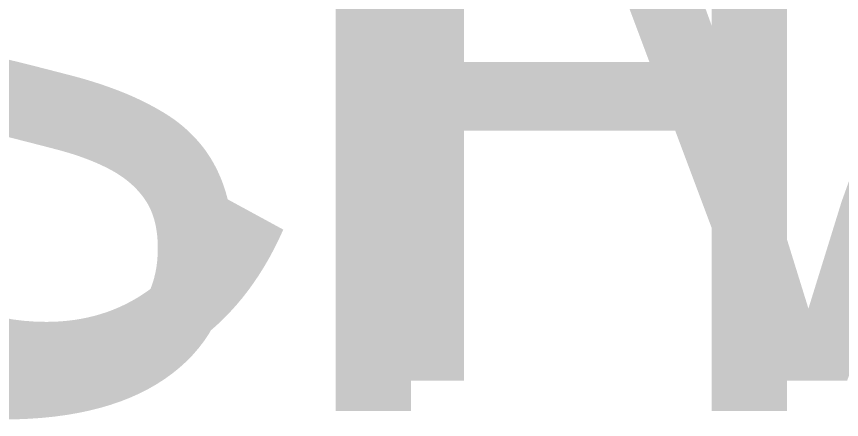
# Paper-space layout 'Layout1' of a CAD drawing. Header units: metres. Extents: x 0 to 2550, y -776 to 594.
# Drawn here: x 708.4 to 844.9, y -68.2 to -1.6 of the extents above; entities that cross this region are included whole.
import ezdxf
from ezdxf.enums import TextEntityAlignment as Align

# ---------------------------------------------------------------- set-up
doc = ezdxf.new("R2018")
doc.units = ezdxf.units.M
doc.layers.add('A_TTL_TEXT TITILE BLOCK-RefEdit0-RefEdit0', color=7, linetype='Continuous')
doc.styles.get("Standard").update_dxf_attribs({"font": 'ARIALN.TTF'})
doc.styles.add('Style-Arial', font='arial.ttf')

# ---------------------------------------------------------------- blocks, each defined once
blk = doc.blocks.new('BLOCK INFO V2.1')
at = {"color": 7, "style": 'Style-Arial'}
blk.add_attdef('CONSTAMP', text='', height=7000, dxfattribs=at).set_placement((817238, 74222), align=Align.RIGHT)
for tag, p in [('ISSUED7', (89094, 51702)), ('DATE7', (295780, 51702)), ('REVHISNO7', (309973, 51702)), ('ISSUED6', (89094, 46681)), ('DATE6', (295780, 46681)), ('REVHISNO6', (309973, 46681)), ('ISSUED5', (89094, 41660)), ('DATE5', (295780, 41660)), ('REVHISNO5', (309973, 41660)), ('ISSUED4', (89094, 36639)), ('DATE4', (295780, 36554)), ('REVHISNO4', (309973, 36554)), ('ISSUED3', (89094, 31533)), ('DATE3', (295780, 31617)), ('REVHISNO3', (309973, 31617)), ('ISSUED2', (89094, 26596)), ('DATE2', (295780, 26596)), ('REVHISNO2', (309973, 26596)), ('ISSUED1', (89094, 21575)), ('DATE1', (295780, 21575)), ('REVHISNO1', (309973, 21575))]:
    blk.add_attdef(tag, text='', height=2500, dxfattribs=at).set_placement(p, align=Align.MIDDLE_CENTER)
for tag, p in [('REVDESC7', (95849, 50452)), ('REVDESC6', (95849, 45431)), ('REVDESC5', (95849, 40410)), ('REVDESC4', (95849, 35304)), ('REVDESC3', (95849, 30367)), ('REVDESC2', (95849, 25346)), ('REVDESC1', (95849, 20325))]:
    blk.add_attdef(tag, p, '', height=2500, dxfattribs=at)
for tag, p in [('DRNDATE', (516425, 43023)), ('CHKDATE', (559213, 43023)), ('DCDATE', (516425, 29633)), ('CCDATE', (559213, 29633)), ('AFIDATE', (516425, 16244)), ('CONDATE', (559213, 16244))]:
    blk.add_attdef(tag, text='', height=2500, dxfattribs=at).set_placement(p, align=Align.MIDDLE_LEFT)
at = {"lineweight": 30, "flags": 104}
for tag, p in [('TITLE1', (661033, 38181)), ('TITLE2', (661033, 33181)), ('TITLE3TB', (661033, 28181))]:
    blk.add_attdef(tag, text='', height=3500, dxfattribs=at).set_placement(p, align=Align.MIDDLE_CENTER)
at = {"style": 'Style-Arial'}
blk.add_attdef('REVHISNO', text='', height=2500, dxfattribs=at).set_placement((810034, 28130), align=Align.MIDDLE_CENTER)
at = {"style": 'Style-Arial', "width": 0.8}
for tag, p in [('PROJREF', (738384, 17029)), ('ORIGINATOR', (753249, 17029)), ('VOL', (766557, 17029)), ('LEVEL', (776465, 17029)), ('TYPE', (785398, 17029)), ('ROLE', (795821, 17029)), ('LAYOUTNO', (812406, 17029))]:
    blk.add_attdef(tag, text='', height=3000, dxfattribs=at).set_placement(p, align=Align.MIDDLE_CENTER)

psp = doc.layouts.get("Layout1")

# ---------------------------------------------------------------- block references
at = {"layer": 'A_TTL_TEXT TITILE BLOCK-RefEdit0-RefEdit0'}
ref = psp.add_blockref('BLOCK INFO V2.1', (0, 0), dxfattribs=dict(at, xscale=0.001, yscale=0.001, zscale=0.001))
lines = psp.add_mtext('CIVIL SPECIFICATION NOTES', dxfattribs={"layer": '0', "insert": (661.033, 38.181), "char_height": 100, "attachment_point": 1})
ref.add_attrib('TITLE1', '', (661.033, 38.181), dxfattribs={"flags": 104}).embed_mtext(lines)
lines = psp.add_mtext('SHEET 2 OF 3', dxfattribs={"layer": '0', "insert": (661.033, 33.181), "char_height": 100, "attachment_point": 1})
ref.add_attrib('TITLE2', '', (661.033, 33.181), dxfattribs={"flags": 104}).embed_mtext(lines)

doc.saveas('drawing.dxf')
